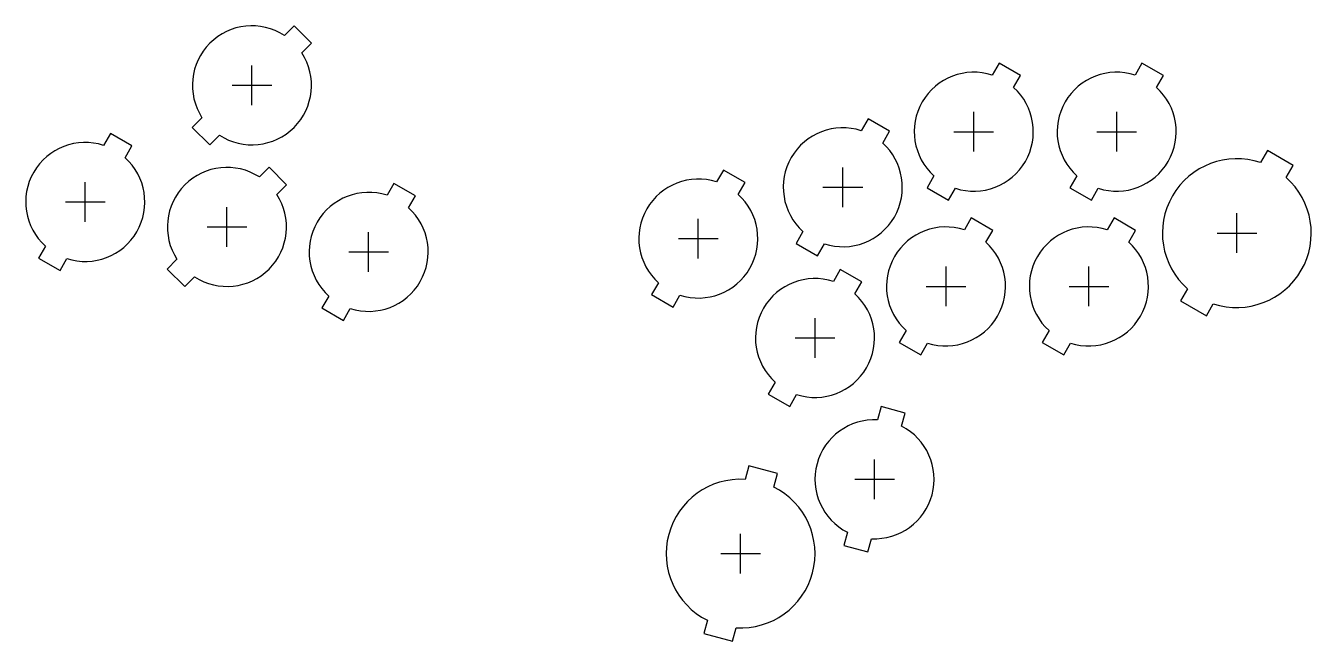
# Model space of a CAD drawing. Header units: millimetres. Extents: x -41 to 219, y -84 to 41.
import ezdxf

# ---------------------------------------------------------------- set-up
doc = ezdxf.new("R2010")
doc.units = ezdxf.units.MM
for name, color, linetype in [('BUTTONS_24', 1, 'Continuous'), ('BUTTONS_30', 5, 'Continuous'), ('REFERENCE', 8, 'Continuous')]:
    doc.layers.add(name, color=color, linetype=linetype)

msp = doc.modelspace()

# ---------------------------------------------------------------- linework, layer by layer
at = {"layer": 'BUTTONS_24'}
for points in [[(11.57, 38.63, 0.809427), (-5.03, 22.03), (-6.99, 20.07), (-3.45, 16.54), (-1.5, 18.49, 0.809427), (15.1, 35.09), (17.06, 37.04), (13.52, 40.58)], [(154.23, 30.61, 0.809427), (142.49, 10.29), (141.11, 7.89), (145.44, 5.39), (146.82, 7.79, 0.809427), (158.56, 28.11), (159.94, 30.51), (155.61, 33.01)], [(183.03, 30.61, 0.809427), (171.29, 10.29), (169.91, 7.89), (174.24, 5.39), (175.62, 7.79, 0.809427), (187.36, 28.11), (188.74, 30.51), (184.41, 33.01)], [(127.83, 19.41, 0.809427), (116.09, -0.91), (114.71, -3.31), (119.04, -5.81), (120.42, -3.41, 0.809427), (132.16, 16.91), (133.54, 19.31), (129.21, 21.81)], [(-24.86, 16.45, 0.809427), (-36.59, -3.88), (-37.97, -6.27), (-33.64, -8.77), (-32.26, -6.38, 0.809427), (-20.53, 13.95), (-19.14, 16.34), (-23.47, 18.84)], [(6.53, 10.07, 0.809427), (-10.07, -6.53), (-12.02, -8.49), (-8.49, -12.02), (-6.53, -10.07, 0.809427), (10.07, 6.53), (12.02, 8.49), (8.49, 12.02)], [(98.7, 9.06, 0.809427), (86.97, -11.26), (85.58, -13.66), (89.92, -16.16), (91.3, -13.76, 0.809427), (103.03, 6.56), (104.42, 8.96), (100.08, 11.46)], [(32.26, 6.38, 0.809427), (20.53, -13.95), (19.14, -16.34), (23.47, -18.84), (24.86, -16.45, 0.809427), (36.59, 3.88), (37.97, 6.27), (33.64, 8.77)], [(148.63, -0.59, 0.809427), (136.89, -20.91), (135.51, -23.31), (139.84, -25.81), (141.22, -23.41, 0.809427), (152.96, -3.09), (154.34, -0.69), (150.01, 1.81)], [(177.43, -0.59, 0.809427), (165.69, -20.91), (164.31, -23.31), (168.64, -25.81), (170.02, -23.41, 0.809427), (181.76, -3.09), (183.14, -0.69), (178.81, 1.81)], [(122.23, -10.99, 0.809427), (110.49, -31.31), (109.11, -33.71), (113.44, -36.21), (114.82, -33.81, 0.809427), (126.56, -13.49), (127.94, -11.09), (123.61, -8.59)], [(131.15, -38.9, 0.809427), (125.07, -61.58), (124.36, -64.25), (129.19, -65.54), (129.9, -62.87, 0.809427), (135.98, -40.2), (136.69, -37.53), (131.87, -36.23)]]:
    msp.add_lwpolyline(points, format="xyb", close=True, dxfattribs=at)
at = {"layer": 'BUTTONS_30'}
for points in [[(208.3, 12.98, 0.816497), (193.6, -12.48), (192.2, -14.91), (197.4, -17.91), (198.8, -15.48, 0.816497), (213.49, 9.98), (214.9, 12.41), (209.7, 15.41)], [(104.43, -50.91, 0.816497), (96.83, -79.31), (96.1, -82.01), (101.9, -83.57), (102.62, -80.86, 0.816497), (110.23, -52.47), (110.95, -49.76), (105.16, -48.21)]]:
    msp.add_lwpolyline(points, format="xyb", close=True, dxfattribs=at)
at = {"layer": 'REFERENCE'}
for p, q in [((5.04, 24.56), (5.04, 32.56)), ((1.04, 28.56), (9.04, 28.56)), ((150.53, 15.2), (150.53, 23.2)), ((179.33, 15.2), (179.33, 23.2)), ((146.53, 19.2), (154.53, 19.2)), ((175.33, 19.2), (183.33, 19.2)), ((124.13, 4), (124.13, 12)), ((-28.56, 1.04), (-28.56, 9.04)), ((120.13, 8), (128.13, 8)), ((-32.56, 5.04), (-24.56, 5.04)), ((0, -4), (0, 4)), ((203.55, -5.25), (203.55, 2.75)), ((-4, 0), (4, 0)), ((95, -6.35), (95, 1.65)), ((28.56, -9.04), (28.56, -1.04)), ((91, -2.35), (99, -2.35)), ((199.55, -1.25), (207.55, -1.25)), ((24.56, -5.04), (32.56, -5.04)), ((144.93, -16), (144.93, -8)), ((173.73, -16), (173.73, -8)), ((140.93, -12), (148.93, -12)), ((169.73, -12), (177.73, -12)), ((118.53, -26.4), (118.53, -18.4)), ((114.53, -22.4), (122.53, -22.4)), ((130.53, -54.89), (130.53, -46.89)), ((126.53, -50.89), (134.53, -50.89)), ((103.53, -69.89), (103.53, -61.89)), ((99.53, -65.89), (107.53, -65.89))]:
    msp.add_line(p, q, dxfattribs=at)

doc.saveas('drawing.dxf')
